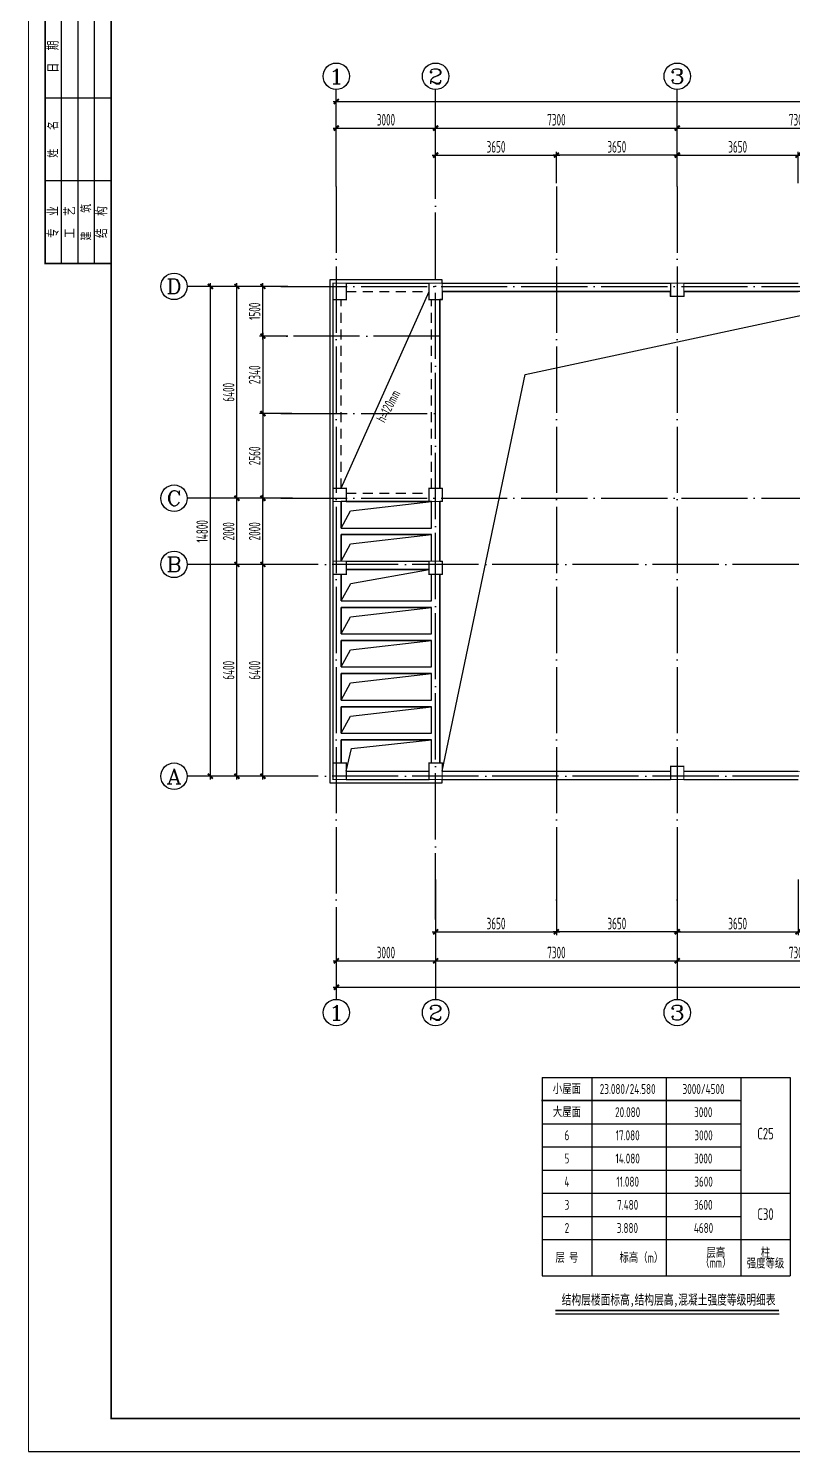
# Model space of a CAD drawing. Extents: x -472319 to -112444, y -516749 to -5704.
# Drawn here: x -311995 to -288911, y -398147 to -355145 of the extents above; entities that cross this region are included whole.
import ezdxf
from ezdxf.enums import TextEntityAlignment as Align

# ---------------------------------------------------------------- set-up
doc = ezdxf.new("R2010")
doc.units = 0
doc.header["$LTSCALE"] = 100
doc.header["$MEASUREMENT"] = 0
for name, pattern in [('3', [5, 3, -2]), ('CENTER', [2, 1.25, -0.25, 0.25, -0.25]), ('DOTE', [2.42, 2, -0.2, 0.02, -0.2])]:
    doc.linetypes.add(name, pattern=pattern)
for name, color, linetype in [('1301', 24, 'Continuous'), ('1307', 7, 'Continuous'), ('AXIS', 3, 'Continuous'), ('AXIS_TEXT', 7, 'Continuous'), ('DOTE', 1, 'CENTER'), ('FRAME', 3, 'Continuous'), ('S_BEAM', 4, 'Continuous'), ('S_BEAMDASH', 134, '3'), ('S_CL', 2, 'Continuous'), ('S_HOLE', 253, 'Continuous'), ('TAB', 7, 'Continuous'), ('TEXT', 7, 'Continuous'), ('填充', 8, 'Continuous'), ('板标注', 221, 'Continuous'), ('洞口边线', 7, 'Continuous'), ('第三道尺寸线', 4, 'Continuous')]:
    doc.layers.add(name, color=color, linetype=linetype)
doc.styles.add('_TCH_AXIS', font='COMPLEX', dxfattribs={"bigfont": 'GBCBIG'})
doc.styles.add('COMPLEX', font='COMPLEX')
doc.styles.add('dxfs', font='txt.shx', dxfattribs={"width": 0.7, "bigfont": 'dxfs.shx'})
doc.styles.add('HZ', font='tssdeng.shx', dxfattribs={"width": 0.6, "height": 350, "bigfont": 'a.shx'})
doc.styles.add('ST', font='', dxfattribs={"width": 0.7})
doc.styles.add('TSSD_Norm', font='Tssdeng.shx', dxfattribs={"bigfont": 'hztxt.shx'})
doc.styles.add('TSSD_Rein', font='Tssdeng.shx', dxfattribs={"width": 0.7, "bigfont": 'hztxt.shx'})
doc.styles.get('ST').set_extended_font_data('SimSun')
doc.dimstyles.new('DIMN', dxfattribs={"dimtxt": 350, "dimasz": 150, "dimexe": 100, "dimexo": 100, "dimgap": 75, "dimtad": 1, "dimdec": 0, "dimzin": 0, "dimdsep": 46, "dimtxsty": 'HZ', "dimblk": 'ARCHTICK', "dimcen": 0.09, "dimdle": 100, "dimclrd": 3, "dimclre": 3, "dimclrt": 7, "dimazin": 2, "dimtfac": 1, "dimtdec": 0, "dimtmove": 2, "dimatfit": 3, "dimldrblk": 'ARCHTICK', "dimfxl": 1, "dimtolj": 1, "dimtzin": 0, "dimarcsym": 0})

# ---------------------------------------------------------------- blocks, each defined once
blk = doc.blocks.new('_ArchTick')
at = {"color": 0, "linetype": 'ByBlock', "const_width": 0.4}
blk.add_lwpolyline([(-0.5, -0.5), (0.5, 0.5)], dxfattribs=at)
blk = doc.blocks.new('*D1311')
at = {"layer": 'AXIS', "color": 3, "lineweight": -2, "transparency": 16777216}
for p, q in [((-302794, -358154), (-299594, -358154)), ((-302694, -359820), (-302694, -358054)), ((-299694, -359820), (-299694, -358054))]:
    blk.add_line(p, q, dxfattribs=at)
at = {"layer": 'Defpoints', "color": 0, "transparency": 16777216}
for p in [(-299694, -358154), (-302694, -359920), (-299694, -359920)]:
    blk.add_point(p, dxfattribs=at)
at = {"layer": 'AXIS', "color": 3, "lineweight": -2, "transparency": 16777216, "xscale": 150, "yscale": 150, "zscale": 150, "rotation": 180}
blk.add_blockref('_ArchTick', (-302694, -358154), dxfattribs=at)
at = {"layer": 'AXIS', "color": 3, "lineweight": -2, "transparency": 16777216, "xscale": 150, "yscale": 150, "zscale": 150}
blk.add_blockref('_ArchTick', (-299694, -358154), dxfattribs=at)
at = {"layer": 'AXIS', "color": 7, "transparency": 16777216, "insert": (-301194, -357904), "char_height": 350, "attachment_point": 5, "style": 'HZ'}
blk.add_mtext('\\A1;3000', dxfattribs=at)
blk = doc.blocks.new('*D1312')
at = {"layer": 'AXIS', "color": 3, "lineweight": -2, "transparency": 16777216}
for p, q in [((-299794, -358154), (-292294, -358154)), ((-299694, -359820), (-299694, -358054)), ((-292394, -359820), (-292394, -358054))]:
    blk.add_line(p, q, dxfattribs=at)
at = {"layer": 'Defpoints', "color": 0, "transparency": 16777216}
for p in [(-292394, -358154), (-299694, -359920), (-292394, -359920)]:
    blk.add_point(p, dxfattribs=at)
at = {"layer": 'AXIS', "color": 3, "lineweight": -2, "transparency": 16777216, "xscale": 150, "yscale": 150, "zscale": 150, "rotation": 180}
blk.add_blockref('_ArchTick', (-299694, -358154), dxfattribs=at)
at = {"layer": 'AXIS', "color": 3, "lineweight": -2, "transparency": 16777216, "xscale": 150, "yscale": 150, "zscale": 150}
blk.add_blockref('_ArchTick', (-292394, -358154), dxfattribs=at)
at = {"layer": 'AXIS', "color": 7, "transparency": 16777216, "insert": (-296044, -357904), "char_height": 350, "attachment_point": 5, "style": 'HZ'}
blk.add_mtext('\\A1;7300', dxfattribs=at)
blk = doc.blocks.new('*D1313')
at = {"layer": 'AXIS', "color": 3, "lineweight": -2, "transparency": 16777216}
for p, q in [((-292494, -358154), (-284994, -358154)), ((-292394, -359820), (-292394, -358054)), ((-285094, -359820), (-285094, -358054))]:
    blk.add_line(p, q, dxfattribs=at)
at = {"layer": 'Defpoints', "color": 0, "transparency": 16777216}
for p in [(-285094, -358154), (-292394, -359920), (-285094, -359920)]:
    blk.add_point(p, dxfattribs=at)
at = {"layer": 'AXIS', "color": 3, "lineweight": -2, "transparency": 16777216, "xscale": 150, "yscale": 150, "zscale": 150, "rotation": 180}
blk.add_blockref('_ArchTick', (-292394, -358154), dxfattribs=at)
at = {"layer": 'AXIS', "color": 3, "lineweight": -2, "transparency": 16777216, "xscale": 150, "yscale": 150, "zscale": 150}
blk.add_blockref('_ArchTick', (-285094, -358154), dxfattribs=at)
at = {"layer": 'AXIS', "color": 7, "transparency": 16777216, "insert": (-288744, -357904), "char_height": 350, "attachment_point": 5, "style": 'HZ'}
blk.add_mtext('\\A1;7300', dxfattribs=at)
blk = doc.blocks.new('*D1321')
at = {"layer": 'AXIS', "color": 3, "lineweight": -2, "transparency": 16777216}
for p, q in [((-302694, -359820), (-302694, -357254)), ((-242894, -359820), (-242894, -357254)), ((-302794, -357354), (-242794, -357354))]:
    blk.add_line(p, q, dxfattribs=at)
at = {"layer": 'Defpoints', "color": 0, "transparency": 16777216}
for p in [(-242894, -357354), (-302694, -359920), (-242894, -359920)]:
    blk.add_point(p, dxfattribs=at)
at = {"layer": 'AXIS', "color": 3, "lineweight": -2, "transparency": 16777216, "xscale": 150, "yscale": 150, "zscale": 150, "rotation": 180}
blk.add_blockref('_ArchTick', (-302694, -357354), dxfattribs=at)
at = {"layer": 'AXIS', "color": 3, "lineweight": -2, "transparency": 16777216, "xscale": 150, "yscale": 150, "zscale": 150}
blk.add_blockref('_ArchTick', (-242894, -357354), dxfattribs=at)
at = {"layer": 'AXIS', "color": 7, "transparency": 16777216, "insert": (-272794, -357104), "char_height": 350, "attachment_point": 5, "style": 'HZ'}
blk.add_mtext('\\A1;59800', dxfattribs=at)
blk = doc.blocks.new('*D1322')
at = {"layer": 'AXIS', "color": 3, "lineweight": -2, "transparency": 16777216}
for p, q in [((-304468, -371340), (-305798, -371340)), ((-305698, -377840), (-305698, -371240)), ((-304468, -377740), (-305798, -377740))]:
    blk.add_line(p, q, dxfattribs=at)
at = {"layer": 'Defpoints', "color": 0, "transparency": 16777216}
for p in [(-305698, -371340), (-304368, -371340), (-304368, -377740)]:
    blk.add_point(p, dxfattribs=at)
at = {"layer": 'AXIS', "color": 3, "lineweight": -2, "transparency": 16777216, "xscale": 150, "yscale": 150, "zscale": 150}
for p, rotation in [((-305698, -371340), 90), ((-305698, -377740), 270)]:
    blk.add_blockref('_ArchTick', p, dxfattribs=dict(at, rotation=rotation))
at = {"layer": 'AXIS', "color": 7, "transparency": 16777216, "insert": (-305948, -374540), "char_height": 350, "attachment_point": 5, "rotation": 90, "style": 'HZ'}
blk.add_mtext('\\A1;6400', dxfattribs=at)
blk = doc.blocks.new('*D1323')
at = {"layer": 'AXIS', "color": 3, "lineweight": -2, "transparency": 16777216}
for p, q in [((-304468, -369340), (-305798, -369340)), ((-305698, -371440), (-305698, -369240)), ((-304468, -371340), (-305798, -371340))]:
    blk.add_line(p, q, dxfattribs=at)
at = {"layer": 'Defpoints', "color": 0, "transparency": 16777216}
for p in [(-305698, -369340), (-304368, -369340), (-304368, -371340)]:
    blk.add_point(p, dxfattribs=at)
at = {"layer": 'AXIS', "color": 3, "lineweight": -2, "transparency": 16777216, "xscale": 150, "yscale": 150, "zscale": 150}
for p, rotation in [((-305698, -369340), 90), ((-305698, -371340), 270)]:
    blk.add_blockref('_ArchTick', p, dxfattribs=dict(at, rotation=rotation))
at = {"layer": 'AXIS', "color": 7, "transparency": 16777216, "insert": (-305948, -370340), "char_height": 350, "attachment_point": 5, "rotation": 90, "style": 'HZ'}
blk.add_mtext('\\A1;2000', dxfattribs=at)
blk = doc.blocks.new('*D1324')
at = {"layer": 'AXIS', "color": 3, "lineweight": -2, "transparency": 16777216}
for p, q in [((-305698, -369440), (-305698, -362840)), ((-304468, -362940), (-305798, -362940)), ((-304468, -369340), (-305798, -369340))]:
    blk.add_line(p, q, dxfattribs=at)
at = {"layer": 'Defpoints', "color": 0, "transparency": 16777216}
for p in [(-305698, -362940), (-304368, -362940), (-304368, -369340)]:
    blk.add_point(p, dxfattribs=at)
at = {"layer": 'AXIS', "color": 3, "lineweight": -2, "transparency": 16777216, "xscale": 150, "yscale": 150, "zscale": 150}
for p, rotation in [((-305698, -362940), 90), ((-305698, -369340), 270)]:
    blk.add_blockref('_ArchTick', p, dxfattribs=dict(at, rotation=rotation))
at = {"layer": 'AXIS', "color": 7, "transparency": 16777216, "insert": (-305948, -366140), "char_height": 350, "attachment_point": 5, "rotation": 90, "style": 'HZ'}
blk.add_mtext('\\A1;6400', dxfattribs=at)
blk = doc.blocks.new('*D1325')
at = {"layer": 'AXIS', "color": 3, "lineweight": -2, "transparency": 16777216}
for p, q in [((-306498, -377840), (-306498, -362840)), ((-304468, -362940), (-306598, -362940)), ((-304468, -377740), (-306598, -377740))]:
    blk.add_line(p, q, dxfattribs=at)
at = {"layer": 'Defpoints', "color": 0, "transparency": 16777216}
for p in [(-306498, -362940), (-304368, -362940), (-304368, -377740)]:
    blk.add_point(p, dxfattribs=at)
at = {"layer": 'AXIS', "color": 3, "lineweight": -2, "transparency": 16777216, "xscale": 150, "yscale": 150, "zscale": 150}
for p, rotation in [((-306498, -362940), 90), ((-306498, -377740), 270)]:
    blk.add_blockref('_ArchTick', p, dxfattribs=dict(at, rotation=rotation))
at = {"layer": 'AXIS', "color": 7, "transparency": 16777216, "insert": (-306748, -370340), "char_height": 350, "attachment_point": 5, "rotation": 90, "style": 'HZ'}
blk.add_mtext('\\A1;14800', dxfattribs=at)
blk = doc.blocks.new('*D1326')
at = {"layer": 'AXIS', "color": 3, "lineweight": -2, "transparency": 16777216}
for p, q in [((-302694, -382170), (-302694, -383418)), ((-299694, -382170), (-299694, -383418)), ((-302794, -383318), (-299594, -383318))]:
    blk.add_line(p, q, dxfattribs=at)
at = {"layer": 'Defpoints', "color": 0, "transparency": 16777216}
for p in [(-302694, -382070), (-299694, -382070), (-299694, -383318)]:
    blk.add_point(p, dxfattribs=at)
at = {"layer": 'AXIS', "color": 3, "lineweight": -2, "transparency": 16777216, "xscale": 150, "yscale": 150, "zscale": 150, "rotation": 180}
blk.add_blockref('_ArchTick', (-302694, -383318), dxfattribs=at)
at = {"layer": 'AXIS', "color": 3, "lineweight": -2, "transparency": 16777216, "xscale": 150, "yscale": 150, "zscale": 150}
blk.add_blockref('_ArchTick', (-299694, -383318), dxfattribs=at)
at = {"layer": 'AXIS', "color": 7, "transparency": 16777216, "insert": (-301194, -383068), "char_height": 350, "attachment_point": 5, "style": 'HZ'}
blk.add_mtext('\\A1;3000', dxfattribs=at)
blk = doc.blocks.new('*D1327')
at = {"layer": 'AXIS', "color": 3, "lineweight": -2, "transparency": 16777216}
for p, q in [((-299694, -382170), (-299694, -383418)), ((-292394, -382170), (-292394, -383418)), ((-299794, -383318), (-292294, -383318))]:
    blk.add_line(p, q, dxfattribs=at)
at = {"layer": 'Defpoints', "color": 0, "transparency": 16777216}
for p in [(-299694, -382070), (-292394, -382070), (-292394, -383318)]:
    blk.add_point(p, dxfattribs=at)
at = {"layer": 'AXIS', "color": 3, "lineweight": -2, "transparency": 16777216, "xscale": 150, "yscale": 150, "zscale": 150, "rotation": 180}
blk.add_blockref('_ArchTick', (-299694, -383318), dxfattribs=at)
at = {"layer": 'AXIS', "color": 3, "lineweight": -2, "transparency": 16777216, "xscale": 150, "yscale": 150, "zscale": 150}
blk.add_blockref('_ArchTick', (-292394, -383318), dxfattribs=at)
at = {"layer": 'AXIS', "color": 7, "transparency": 16777216, "insert": (-296044, -383068), "char_height": 350, "attachment_point": 5, "style": 'HZ'}
blk.add_mtext('\\A1;7300', dxfattribs=at)
blk = doc.blocks.new('*D1328')
at = {"layer": 'AXIS', "color": 3, "lineweight": -2, "transparency": 16777216}
for p, q in [((-292394, -382170), (-292394, -383418)), ((-285094, -382170), (-285094, -383418)), ((-292494, -383318), (-284994, -383318))]:
    blk.add_line(p, q, dxfattribs=at)
at = {"layer": 'Defpoints', "color": 0, "transparency": 16777216}
for p in [(-292394, -382070), (-285094, -382070), (-285094, -383318)]:
    blk.add_point(p, dxfattribs=at)
at = {"layer": 'AXIS', "color": 3, "lineweight": -2, "transparency": 16777216, "xscale": 150, "yscale": 150, "zscale": 150, "rotation": 180}
blk.add_blockref('_ArchTick', (-292394, -383318), dxfattribs=at)
at = {"layer": 'AXIS', "color": 3, "lineweight": -2, "transparency": 16777216, "xscale": 150, "yscale": 150, "zscale": 150}
blk.add_blockref('_ArchTick', (-285094, -383318), dxfattribs=at)
at = {"layer": 'AXIS', "color": 7, "transparency": 16777216, "insert": (-288744, -383068), "char_height": 350, "attachment_point": 5, "style": 'HZ'}
blk.add_mtext('\\A1;7300', dxfattribs=at)
blk = doc.blocks.new('*D1335')
at = {"layer": 'AXIS', "color": 3, "lineweight": -2, "transparency": 16777216}
for p, q in [((-302694, -382170), (-302694, -384218)), ((-242894, -382170), (-242894, -384218)), ((-302794, -384118), (-242794, -384118))]:
    blk.add_line(p, q, dxfattribs=at)
at = {"layer": 'Defpoints', "color": 0, "transparency": 16777216}
for p in [(-302694, -382070), (-242894, -382070), (-242894, -384118)]:
    blk.add_point(p, dxfattribs=at)
at = {"layer": 'AXIS', "color": 3, "lineweight": -2, "transparency": 16777216, "xscale": 150, "yscale": 150, "zscale": 150, "rotation": 180}
blk.add_blockref('_ArchTick', (-302694, -384118), dxfattribs=at)
at = {"layer": 'AXIS', "color": 3, "lineweight": -2, "transparency": 16777216, "xscale": 150, "yscale": 150, "zscale": 150}
blk.add_blockref('_ArchTick', (-242894, -384118), dxfattribs=at)
at = {"layer": 'AXIS', "color": 7, "transparency": 16777216, "insert": (-272794, -383868), "char_height": 350, "attachment_point": 5, "style": 'HZ'}
blk.add_mtext('\\A1;59800', dxfattribs=at)
blk = doc.blocks.new('_AXISO')
blk.add_circle((0, 0), 0.5)
at = {"layer": 'AXIS_TEXT', "style": 'COMPLEX', "width": 1.041667}
blk.add_attdef('A', text='', height=0.56, dxfattribs=at).set_placement((-0.25, -0.28), (0.25, -0.28), align=Align.FIT)
blk = doc.blocks.new('A$C20674F94')
at = {"layer": 'FRAME', "lineweight": 18}
blk.add_line((0, 59400), (0, 0), dxfattribs=at)
at = {"layer": 'FRAME'}
for p, q in [((2500, 58400), (2500, 1000)), ((2500, 1000), (83100, 1000)), ((0, 0), (84100, 0))]:
    blk.add_line(p, q, dxfattribs=at)
at = {"layer": 'FRAME', "const_width": 50}
for points in [[(2500, 58400), (500, 58400), (500, 35900), (2500, 35900)], [(2500, 58400), (83100, 58400), (83100, 1000), (2500, 1000), (2500, 58400)]]:
    blk.add_lwpolyline(points, dxfattribs=at)
at = {"layer": 'FRAME'}
for points in [[(1000, 35900), (1000, 58400)], [(1500, 35900), (1500, 58400)], [(2000, 35900), (2000, 58400)], [(2500, 40900), (500, 40900)], [(2500, 38400), (500, 38400)]]:
    blk.add_lwpolyline(points, dxfattribs=at)
at = {"layer": 'FRAME', "char_height": 300, "attachment_point": 5, "rotation": 90, "style": 'dxfs'}
for s, insert, width in [('{\\f宋体|b0|i0|c134|p2;日\\Ftxt.shx,dxfs.shx|c134;  \\f宋体|b0|i0|c134|p2;期}', (750, 42150), 1132.5), ('姓   名', (750, 39650), 1185), ('{\\f宋体|b0|i0|c134|p2;专\\Ftxt.shx,dxfs.shx|c134;  \\f宋体|b0|i0|c134|p2;业}', (750, 37150), 1203.38), ('{\\f宋体|b0|i0|c134|p2;工\\Ftxt.shx,dxfs.shx|c134;  \\f宋体|b0|i0|c134|p2;艺}', (1250, 37150), 1177.12), ('建   筑', (1750, 37150), 1206), ('{\\f宋体|b0|i0|c134|p2;结\\Ftxt.shx,dxfs.shx|c134;  \\f宋体|b0|i0|c134|p2;构\\P}', (2220, 37150), 1192.88)]:
    blk.add_mtext(s, dxfattribs=dict(at, insert=insert, width=width))
blk = doc.blocks.new('*D1337')
at = {"layer": '1301', "color": 3, "lineweight": -2, "transparency": 16777216}
for p, q in [((-304041, -366780), (-305012, -366780)), ((-304912, -366680), (-304912, -369440)), ((-304019, -369340), (-305012, -369340))]:
    blk.add_line(p, q, dxfattribs=at)
at = {"layer": 'Defpoints', "color": 0, "transparency": 16777216}
for p in [(-303941, -366780), (-304912, -369340), (-303919, -369340)]:
    blk.add_point(p, dxfattribs=at)
at = {"layer": '1301', "color": 3, "lineweight": -2, "transparency": 16777216, "xscale": 150, "yscale": 150, "zscale": 150}
for p, rotation in [((-304912, -366780), 90), ((-304912, -369340), 270)]:
    blk.add_blockref('_ArchTick', p, dxfattribs=dict(at, rotation=rotation))
at = {"layer": '1301', "color": 7, "transparency": 16777216, "insert": (-305162, -368060), "char_height": 350, "attachment_point": 5, "rotation": 90, "style": 'HZ'}
blk.add_mtext('\\A1;2560', dxfattribs=at)
blk = doc.blocks.new('*D1341')
at = {"layer": 'Defpoints', "color": 0, "transparency": 16777216}
for p in [(-304912, -369340), (-304254, -369340), (-304254, -371340)]:
    blk.add_point(p, dxfattribs=at)
at = {"layer": '第三道尺寸线', "color": 3, "lineweight": -2, "transparency": 16777216}
for p, q in [((-304354, -369340), (-305012, -369340)), ((-304912, -371440), (-304912, -369240)), ((-304354, -371340), (-305012, -371340))]:
    blk.add_line(p, q, dxfattribs=at)
at = {"layer": '第三道尺寸线', "color": 3, "lineweight": -2, "transparency": 16777216, "xscale": 150, "yscale": 150, "zscale": 150}
for p, rotation in [((-304912, -369340), 90), ((-304912, -371340), 270)]:
    blk.add_blockref('_ArchTick', p, dxfattribs=dict(at, rotation=rotation))
at = {"layer": '第三道尺寸线', "color": 7, "transparency": 16777216, "insert": (-305162, -370340), "char_height": 350, "attachment_point": 5, "rotation": 90, "style": 'HZ'}
blk.add_mtext('\\A1;2000', dxfattribs=at)
blk = doc.blocks.new('*D1350')
at = {"layer": '1301', "color": 3, "lineweight": -2, "transparency": 16777216}
for p, q in [((-292494, -358972), (-288644, -358972)), ((-292394, -359820), (-292394, -358872)), ((-288744, -359820), (-288744, -358872))]:
    blk.add_line(p, q, dxfattribs=at)
at = {"layer": 'Defpoints', "color": 0, "transparency": 16777216}
for p in [(-288744, -358972), (-292394, -359920), (-288744, -359920)]:
    blk.add_point(p, dxfattribs=at)
at = {"layer": '1301', "color": 3, "lineweight": -2, "transparency": 16777216, "xscale": 150, "yscale": 150, "zscale": 150, "rotation": 180}
blk.add_blockref('_ArchTick', (-292394, -358972), dxfattribs=at)
at = {"layer": '1301', "color": 3, "lineweight": -2, "transparency": 16777216, "xscale": 150, "yscale": 150, "zscale": 150}
blk.add_blockref('_ArchTick', (-288744, -358972), dxfattribs=at)
at = {"layer": '1301', "color": 7, "transparency": 16777216, "insert": (-290569, -358722), "char_height": 350, "attachment_point": 5, "style": 'HZ'}
blk.add_mtext('\\A1;3650', dxfattribs=at)
blk = doc.blocks.new('*D1351')
at = {"layer": '1301', "color": 3, "lineweight": -2, "transparency": 16777216}
for p, q in [((-292294, -358972), (-296144, -358972)), ((-296044, -359820), (-296044, -358872)), ((-292394, -359820), (-292394, -358872))]:
    blk.add_line(p, q, dxfattribs=at)
at = {"layer": 'Defpoints', "color": 0, "transparency": 16777216}
for p in [(-296044, -358972), (-296044, -359920), (-292394, -359920)]:
    blk.add_point(p, dxfattribs=at)
at = {"layer": '1301', "color": 3, "lineweight": -2, "transparency": 16777216, "xscale": 150, "yscale": 150, "zscale": 150, "rotation": 180}
blk.add_blockref('_ArchTick', (-296044, -358972), dxfattribs=at)
at = {"layer": '1301', "color": 3, "lineweight": -2, "transparency": 16777216, "xscale": 150, "yscale": 150, "zscale": 150}
blk.add_blockref('_ArchTick', (-292394, -358972), dxfattribs=at)
at = {"layer": '1301', "color": 7, "transparency": 16777216, "insert": (-294219, -358722), "char_height": 350, "attachment_point": 5, "style": 'HZ'}
blk.add_mtext('\\A1;3650', dxfattribs=at)
blk = doc.blocks.new('*D1352')
at = {"layer": '1301', "color": 3, "lineweight": -2, "transparency": 16777216}
for p, q in [((-299794, -358972), (-295944, -358972)), ((-299694, -359820), (-299694, -358872)), ((-296044, -359820), (-296044, -358872))]:
    blk.add_line(p, q, dxfattribs=at)
at = {"layer": 'Defpoints', "color": 0, "transparency": 16777216}
for p in [(-296044, -358972), (-299694, -359920), (-296044, -359920)]:
    blk.add_point(p, dxfattribs=at)
at = {"layer": '1301', "color": 3, "lineweight": -2, "transparency": 16777216, "xscale": 150, "yscale": 150, "zscale": 150, "rotation": 180}
blk.add_blockref('_ArchTick', (-299694, -358972), dxfattribs=at)
at = {"layer": '1301', "color": 3, "lineweight": -2, "transparency": 16777216, "xscale": 150, "yscale": 150, "zscale": 150}
blk.add_blockref('_ArchTick', (-296044, -358972), dxfattribs=at)
at = {"layer": '1301', "color": 7, "transparency": 16777216, "insert": (-297869, -358722), "char_height": 350, "attachment_point": 5, "style": 'HZ'}
blk.add_mtext('\\A1;3650', dxfattribs=at)
blk = doc.blocks.new('*D1353')
at = {"layer": '1301', "color": 3, "lineweight": -2, "transparency": 16777216}
for p, q in [((-296044, -380860), (-296044, -382542)), ((-292394, -380860), (-292394, -382542)), ((-292294, -382442), (-296144, -382442))]:
    blk.add_line(p, q, dxfattribs=at)
at = {"layer": 'Defpoints', "color": 0, "transparency": 16777216}
for p in [(-296044, -380760), (-292394, -380760), (-296044, -382442)]:
    blk.add_point(p, dxfattribs=at)
at = {"layer": '1301', "color": 3, "lineweight": -2, "transparency": 16777216, "xscale": 150, "yscale": 150, "zscale": 150, "rotation": 180}
blk.add_blockref('_ArchTick', (-296044, -382442), dxfattribs=at)
at = {"layer": '1301', "color": 3, "lineweight": -2, "transparency": 16777216, "xscale": 150, "yscale": 150, "zscale": 150}
blk.add_blockref('_ArchTick', (-292394, -382442), dxfattribs=at)
at = {"layer": '1301', "color": 7, "transparency": 16777216, "insert": (-294219, -382192), "char_height": 350, "attachment_point": 5, "style": 'HZ'}
blk.add_mtext('\\A1;3650', dxfattribs=at)
blk = doc.blocks.new('*D1354')
at = {"layer": '1301', "color": 3, "lineweight": -2, "transparency": 16777216}
for p, q in [((-299694, -380860), (-299694, -382542)), ((-296044, -380860), (-296044, -382542)), ((-299794, -382442), (-295944, -382442))]:
    blk.add_line(p, q, dxfattribs=at)
at = {"layer": 'Defpoints', "color": 0, "transparency": 16777216}
for p in [(-299694, -380760), (-296044, -380760), (-296044, -382442)]:
    blk.add_point(p, dxfattribs=at)
at = {"layer": '1301', "color": 3, "lineweight": -2, "transparency": 16777216, "xscale": 150, "yscale": 150, "zscale": 150, "rotation": 180}
blk.add_blockref('_ArchTick', (-299694, -382442), dxfattribs=at)
at = {"layer": '1301', "color": 3, "lineweight": -2, "transparency": 16777216, "xscale": 150, "yscale": 150, "zscale": 150}
blk.add_blockref('_ArchTick', (-296044, -382442), dxfattribs=at)
at = {"layer": '1301', "color": 7, "transparency": 16777216, "insert": (-297869, -382192), "char_height": 350, "attachment_point": 5, "style": 'HZ'}
blk.add_mtext('\\A1;3650', dxfattribs=at)
blk = doc.blocks.new('*D1357')
at = {"layer": 'Defpoints', "color": 0, "transparency": 16777216}
for p in [(-304912, -362940), (-304058, -362940), (-304058, -364440)]:
    blk.add_point(p, dxfattribs=at)
at = {"layer": '填充', "color": 3, "lineweight": -2, "transparency": 16777216}
for p, q in [((-304912, -364540), (-304912, -362840)), ((-304158, -362940), (-305012, -362940)), ((-304158, -364440), (-305012, -364440))]:
    blk.add_line(p, q, dxfattribs=at)
at = {"layer": '填充', "color": 3, "lineweight": -2, "transparency": 16777216, "xscale": 150, "yscale": 150, "zscale": 150}
for p, rotation in [((-304912, -362940), 90), ((-304912, -364440), 270)]:
    blk.add_blockref('_ArchTick', p, dxfattribs=dict(at, rotation=rotation))
at = {"layer": '填充', "color": 7, "transparency": 16777216, "insert": (-305162, -363690), "char_height": 350, "attachment_point": 5, "rotation": 90, "style": 'HZ'}
blk.add_mtext('\\A1;1500', dxfattribs=at)
blk = doc.blocks.new('*D1358')
at = {"layer": 'Defpoints', "color": 0, "transparency": 16777216}
for p in [(-304158, -364440), (-304912, -366780), (-304158, -366780)]:
    blk.add_point(p, dxfattribs=at)
at = {"layer": '填充', "color": 3, "lineweight": -2, "transparency": 16777216}
for p, q in [((-304258, -364440), (-305012, -364440)), ((-304912, -364340), (-304912, -366880)), ((-304258, -366780), (-305012, -366780))]:
    blk.add_line(p, q, dxfattribs=at)
at = {"layer": '填充', "color": 3, "lineweight": -2, "transparency": 16777216, "xscale": 150, "yscale": 150, "zscale": 150}
for p, rotation in [((-304912, -364440), 90), ((-304912, -366780), 270)]:
    blk.add_blockref('_ArchTick', p, dxfattribs=dict(at, rotation=rotation))
at = {"layer": '填充', "color": 7, "transparency": 16777216, "insert": (-305162, -365610), "char_height": 350, "attachment_point": 5, "rotation": 90, "style": 'HZ'}
blk.add_mtext('\\A1;2340', dxfattribs=at)
blk = doc.blocks.new('*D1367')
at = {"layer": '1301', "color": 3, "lineweight": -2, "transparency": 16777216}
for p, q in [((-292394, -380860), (-292394, -382542)), ((-288744, -380860), (-288744, -382542)), ((-292494, -382442), (-288644, -382442))]:
    blk.add_line(p, q, dxfattribs=at)
at = {"layer": 'Defpoints', "color": 0, "transparency": 16777216}
for p in [(-292394, -380760), (-288744, -380760), (-288744, -382442)]:
    blk.add_point(p, dxfattribs=at)
at = {"layer": '1301', "color": 3, "lineweight": -2, "transparency": 16777216, "xscale": 150, "yscale": 150, "zscale": 150, "rotation": 180}
blk.add_blockref('_ArchTick', (-292394, -382442), dxfattribs=at)
at = {"layer": '1301', "color": 3, "lineweight": -2, "transparency": 16777216, "xscale": 150, "yscale": 150, "zscale": 150}
blk.add_blockref('_ArchTick', (-288744, -382442), dxfattribs=at)
at = {"layer": '1301', "color": 7, "transparency": 16777216, "insert": (-290569, -382192), "char_height": 350, "attachment_point": 5, "style": 'HZ'}
blk.add_mtext('\\A1;3650', dxfattribs=at)
blk = doc.blocks.new('*D1379')
at = {"layer": 'AXIS', "color": 3, "lineweight": -2, "transparency": 16777216}
for p, q in [((-303682, -371340), (-305012, -371340)), ((-304912, -377840), (-304912, -371240)), ((-303682, -377740), (-305012, -377740))]:
    blk.add_line(p, q, dxfattribs=at)
at = {"layer": 'Defpoints', "color": 0, "transparency": 16777216}
for p in [(-304912, -371340), (-303582, -371340), (-303582, -377740)]:
    blk.add_point(p, dxfattribs=at)
at = {"layer": 'AXIS', "color": 3, "lineweight": -2, "transparency": 16777216, "xscale": 150, "yscale": 150, "zscale": 150}
for p, rotation in [((-304912, -371340), 90), ((-304912, -377740), 270)]:
    blk.add_blockref('_ArchTick', p, dxfattribs=dict(at, rotation=rotation))
at = {"layer": 'AXIS', "color": 7, "transparency": 16777216, "insert": (-305162, -374540), "char_height": 350, "attachment_point": 5, "rotation": 90, "style": 'HZ'}
blk.add_mtext('\\A1;6400', dxfattribs=at)

msp = doc.modelspace()

# ---------------------------------------------------------------- linework, layer by layer
msp.add_lwpolyline([(-299493.829, -362839.891), (-299493.829, -362739.891), (-299493.829, -362739.891), (-299493.829, -362739.891), (-302893.829, -362739.891), (-302893.829, -377939.891), (-299493.829, -377939.891), (-299493.829, -377939.891), (-299493.829, -377939.891), (-299493.829, -377839.891)])
at = {"layer": '1307', "color": 7}
msp.add_line((-302543.831, -369039.892), (-299893.831, -363089.891), dxfattribs=at)
at = {"layer": 'AXIS'}
for p, q in [((-302693.829, -359920.242), (-302693.829, -356989.447)), ((-299693.829, -359920.242), (-299693.829, -356989.447)), ((-292393.829, -359920.242), (-292393.829, -356989.447)), ((-304367.647, -362939.891), (-307197.647, -362939.891)), ((-304367.647, -369339.891), (-307197.647, -369339.891)), ((-304367.647, -371339.891), (-307197.647, -371339.891)), ((-304367.647, -377739.891), (-307197.647, -377739.891)), ((-302693.829, -382070.283), (-302693.829, -384482.578)), ((-299693.829, -382070.283), (-299693.829, -384482.578)), ((-292393.829, -382070.283), (-292393.829, -384482.578))]:
    msp.add_line(p, q, dxfattribs=at)
at = {"layer": 'Defpoints', "color": 2, "const_width": 50}
msp.add_lwpolyline([(-296504, -387542), (-290504, -387542)], dxfattribs=at)
at = {"layer": 'DOTE', "linetype": 'DOTE', "ltscale": 10}
for p, q in [((-302693.829, -359920.242), (-302693.829, -382070.283)), ((-299693.829, -382070.283), (-299693.829, -359920.242)), ((-296043.829, -359920.242), (-296043.829, -382070.283)), ((-292393.829, -359920.242), (-292393.829, -382070.283)), ((-304367.647, -362939.891), (-240321.018, -362939.891)), ((-299568.829, -364439.891), (-304512.639, -364439.891)), ((-304367.647, -366779.891), (-299693.829, -366779.891)), ((-304367.647, -369339.891), (-240321.018, -369339.891)), ((-240321.018, -371339.891), (-304367.647, -371339.891)), ((-240321.018, -377739.891), (-304367.647, -377739.891))]:
    msp.add_line(p, q, dxfattribs=at)
at = {"layer": 'S_BEAM'}
for p, q in [((-302393.831, -362839.891), (-299893.831, -362839.891)), ((-299493.831, -362839.891), (-296043.831, -362839.891)), ((-296043.831, -362839.891), (-292593.831, -362839.891)), ((-292193.831, -362839.891), (-288743.831, -362839.891)), ((-302793.831, -369039.892), (-302793.831, -363339.891)), ((-299568.831, -369039.892), (-299568.831, -363339.891)), ((-299493.831, -363089.891), (-296043.831, -363089.891)), ((-296043.831, -363089.891), (-292593.831, -363089.891)), ((-292193.831, -363089.891), (-288743.831, -363089.891)), ((-302793.831, -370339.892), (-302793.831, -369439.892)), ((-302543.831, -370239.892), (-302543.831, -369439.892)), ((-302393.831, -369439.892), (-299893.831, -369439.892)), ((-299818.831, -370239.892), (-299818.831, -369439.892)), ((-299568.831, -370339.892), (-299568.831, -369439.892)), ((-302543.831, -370239.892), (-299818.831, -370239.892)), ((-302793.831, -371239.892), (-302793.831, -370339.892)), ((-302543.831, -371239.892), (-302543.831, -370439.892)), ((-302543.831, -370439.892), (-299818.831, -370439.892)), ((-299818.831, -371239.892), (-299818.831, -370439.892)), ((-299568.831, -371239.892), (-299568.831, -370339.892)), ((-302393.831, -371239.892), (-299893.831, -371239.892)), ((-302393.831, -371489.892), (-299893.831, -371489.892)), ((-302793.831, -372539.892), (-302793.831, -371639.892)), ((-302543.831, -372439.892), (-302543.831, -371639.892)), ((-299818.831, -372439.892), (-299818.831, -371639.892)), ((-299568.831, -372539.892), (-299568.831, -371639.892)), ((-302793.831, -373539.892), (-302793.831, -372539.892)), ((-302543.831, -372439.892), (-299818.831, -372439.892)), ((-302543.831, -373439.892), (-302543.831, -372639.892)), ((-302543.831, -372639.892), (-299818.831, -372639.892)), ((-299818.831, -373439.892), (-299818.831, -372639.892)), ((-299568.831, -373539.892), (-299568.831, -372539.892)), ((-302793.831, -374539.892), (-302793.831, -373539.892)), ((-302543.831, -373439.892), (-299818.831, -373439.892)), ((-302543.831, -374439.892), (-302543.831, -373639.892)), ((-302543.831, -373639.892), (-299818.831, -373639.892)), ((-299818.831, -374439.892), (-299818.831, -373639.892)), ((-299568.831, -374539.892), (-299568.831, -373539.892)), ((-302793.831, -375539.892), (-302793.831, -374539.892)), ((-302543.831, -374439.892), (-299818.831, -374439.892)), ((-299568.831, -375539.892), (-299568.831, -374539.892)), ((-302543.831, -375439.892), (-302543.831, -374639.892)), ((-302543.831, -374639.892), (-299818.831, -374639.892)), ((-299818.831, -375439.892), (-299818.831, -374639.892)), ((-302793.831, -376539.892), (-302793.831, -375539.892)), ((-302543.831, -375439.892), (-299818.831, -375439.892)), ((-302543.831, -376439.892), (-302543.831, -375639.892)), ((-302543.831, -375639.892), (-299818.831, -375639.892)), ((-299818.831, -376439.892), (-299818.831, -375639.892)), ((-299568.831, -376539.892), (-299568.831, -375539.892)), ((-302793.831, -377339.892), (-302793.831, -376539.892)), ((-302543.831, -376439.892), (-299818.831, -376439.892)), ((-302543.831, -377339.892), (-302543.831, -376639.892)), ((-302543.831, -376639.892), (-299818.831, -376639.892)), ((-299818.831, -377339.892), (-299818.831, -376639.892)), ((-299568.831, -377339.892), (-299568.831, -376539.892)), ((-302393.831, -377589.892), (-299893.831, -377589.892)), ((-302393.831, -377839.892), (-299893.831, -377839.892)), ((-299493.831, -377589.892), (-296043.831, -377589.892)), ((-299493.831, -377839.892), (-296043.831, -377839.892)), ((-296043.831, -377589.892), (-292593.831, -377589.892)), ((-296043.831, -377839.892), (-292593.831, -377839.892)), ((-292193.831, -377589.892), (-288743.831, -377589.892)), ((-292193.831, -377839.892), (-288743.831, -377839.892))]:
    msp.add_line(p, q, dxfattribs=at)
at = {"layer": 'S_BEAMDASH'}
for p, q in [((-302543.831, -369039.892), (-302543.831, -363339.891)), ((-302393.831, -363089.891), (-299893.831, -363089.891)), ((-299818.831, -369039.892), (-299818.831, -363339.891)), ((-302393.831, -369189.892), (-299893.831, -369189.892))]:
    msp.add_line(p, q, dxfattribs=at)
at = {"layer": 'S_CL', "const_width": 35}
for points in [[(-302393.831, -363339.891), (-302393.831, -362839.891), (-302793.831, -362839.891), (-302793.831, -363339.891)], [(-299493.831, -363339.891), (-299493.831, -362839.891), (-299893.831, -362839.891), (-299893.831, -363339.891)], [(-292193.831, -363239.891), (-292193.831, -362839.891), (-292593.831, -362839.891), (-292593.831, -363239.891)], [(-302393.831, -369439.892), (-302393.831, -369039.892), (-302793.831, -369039.892), (-302793.831, -369439.892)], [(-299493.831, -369439.892), (-299493.831, -369039.892), (-299893.831, -369039.892), (-299893.831, -369439.892)], [(-302393.831, -371639.892), (-302393.831, -371239.892), (-302793.831, -371239.892), (-302793.831, -371639.892)], [(-299493.831, -371639.892), (-299493.831, -371239.892), (-299893.831, -371239.892), (-299893.831, -371639.892)], [(-302393.831, -377839.892), (-302393.831, -377339.892), (-302793.831, -377339.892), (-302793.831, -377839.892)], [(-299493.831, -377839.892), (-299493.831, -377339.892), (-299893.831, -377339.892), (-299893.831, -377839.892)], [(-292193.831, -377839.892), (-292193.831, -377439.892), (-292593.831, -377439.892), (-292593.831, -377839.892)]]:
    msp.add_lwpolyline(points, close=True, dxfattribs=at)
at = {"layer": 'S_HOLE', "const_width": 18}
msp.add_lwpolyline([(-285293.831, -363089.891), (-292193.831, -363089.891), (-292193.831, -363239.891), (-292593.831, -363239.891), (-292593.831, -363089.891), (-299493.831, -363089.891), (-299493.831, -363339.891), (-299568.831, -363339.891), (-299568.831, -369039.892), (-299568.831, -369039.892), (-299493.831, -369039.892), (-299493.831, -369439.892), (-299568.831, -369439.892), (-299568.831, -371239.892), (-299493.831, -371239.892), (-299493.831, -371639.892), (-299568.831, -371639.892), (-299568.831, -377339.892), (-299493.831, -377339.892), (-299493.831, -377589.892), (-292593.831, -377589.892), (-292593.831, -377439.892), (-292193.831, -377439.892), (-292193.831, -377589.892), (-285293.831, -377589.892)], dxfattribs=at)
for points in [[(-302543.831, -370239.892), (-299818.831, -370239.892), (-299818.831, -369439.892), (-302543.831, -369439.892), (-302543.831, -370239.892)], [(-302543.831, -371239.892), (-299818.831, -371239.892), (-299818.831, -370439.892), (-302543.831, -370439.892), (-302543.831, -371239.892)], [(-302543.831, -372439.892), (-299818.831, -372439.892), (-299818.831, -371639.892), (-299893.831, -371639.892), (-299893.831, -371489.892), (-302393.831, -371489.892), (-302393.831, -371639.892), (-302543.831, -371639.892), (-302543.831, -372439.892)], [(-302543.831, -373439.892), (-299818.831, -373439.892), (-299818.831, -372639.892), (-302543.831, -372639.892), (-302543.831, -373439.892)], [(-302543.831, -374439.892), (-299818.831, -374439.892), (-299818.831, -373639.892), (-302543.831, -373639.892), (-302543.831, -374439.892)], [(-302543.831, -375439.892), (-299818.831, -375439.892), (-299818.831, -374639.892), (-302543.831, -374639.892), (-302543.831, -375439.892)], [(-302543.831, -376439.892), (-299818.831, -376439.892), (-299818.831, -375639.892), (-302543.831, -375639.892), (-302543.831, -376439.892)], [(-302543.831, -377339.892), (-302393.831, -377339.892), (-302393.831, -377589.892), (-299893.831, -377589.892), (-299893.831, -377339.892), (-299818.831, -377339.892), (-299818.831, -376639.892), (-302543.831, -376639.892), (-302543.831, -377339.892)]]:
    msp.add_lwpolyline(points, close=True, dxfattribs=at)
at = {"layer": 'TAB'}
for p, q in [((-296477.5, -386842), (-288977.5, -386842)), ((-296477.5, -386842), (-296477.5, -392842)), ((-294977.5, -386842), (-294977.5, -392842)), ((-292727.5, -386842), (-292727.5, -392842)), ((-290477.5, -386842), (-290477.5, -392842)), ((-288977.5, -386842), (-288977.5, -392842)), ((-296477.5, -387542), (-290477.5, -387542)), ((-296477.5, -388242), (-290477.5, -388242)), ((-296477.5, -388942), (-290477.5, -388942)), ((-296477.5, -389642), (-290477.5, -389642)), ((-296477.5, -390342), (-288977.5, -390342)), ((-296477.5, -391042), (-290477.5, -391042)), ((-296477.5, -391042), (-290477.5, -391042)), ((-296477.5, -391742), (-290477.5, -391742)), ((-296477.5, -391742), (-288977.5, -391742)), ((-296477.5, -391742), (-290477.5, -391742)), ((-296477.5, -391742), (-290477.5, -391742)), ((-296477.5, -391742), (-290477.5, -391742)), ((-296477.5, -391742), (-288977.5, -391742)), ((-296477.5, -392842), (-288977.5, -392842)), ((-296072.357, -393985.689), (-289316.455, -393985.689))]:
    msp.add_line(p, q, dxfattribs=at)
at = {"layer": 'TAB', "const_width": 50}
msp.add_lwpolyline([(-296072.357, -393885.689), (-289316.455, -393885.689)], dxfattribs=at)
at = {"layer": '洞口边线'}
for points in [[(-285293.831, -363089.891), (-292193.831, -363089.891), (-292193.831, -363239.891), (-292593.831, -363239.891), (-292593.831, -363089.891), (-299493.831, -363089.891), (-299493.831, -363339.891), (-299568.831, -363339.891), (-299568.831, -369039.892), (-299493.831, -369039.892), (-299493.831, -369439.892), (-299568.831, -369439.892), (-299568.831, -371239.892), (-299493.831, -371239.892), (-299493.831, -371639.892), (-299568.831, -371639.892), (-299568.831, -377339.892), (-299493.831, -377339.892), (-299493.831, -377589.892), (-296983.602, -365600.119), (-285293.831, -363089.891)], [(-299818.831, -369439.892), (-302543.831, -369439.892), (-302543.831, -370239.892), (-302260.988, -369722.734), (-299818.831, -369439.892)], [(-299818.831, -370439.892), (-302543.831, -370439.892), (-302543.831, -371239.892), (-302260.988, -370722.734), (-299818.831, -370439.892)], [(-299893.831, -371489.892), (-302393.831, -371489.892), (-302393.831, -371639.892), (-302543.831, -371639.892), (-302543.831, -372439.892), (-302253.105, -371914.626), (-299893.831, -371489.892)], [(-299818.831, -372639.892), (-302543.831, -372639.892), (-302543.831, -373439.892), (-302260.988, -372922.734), (-299818.831, -372639.892)], [(-299818.831, -373639.892), (-302543.831, -373639.892), (-302543.831, -374439.892), (-302260.988, -373922.734), (-299818.831, -373639.892)], [(-299818.831, -374639.892), (-302543.831, -374639.892), (-302543.831, -375439.892), (-302260.988, -374922.734), (-299818.831, -374639.892)], [(-299818.831, -375639.892), (-302543.831, -375639.892), (-302543.831, -376439.892), (-302260.988, -375922.734), (-299818.831, -375639.892)], [(-299818.831, -376639.892), (-302543.831, -376639.892), (-302543.831, -377339.892), (-302393.831, -377339.892), (-302393.831, -377589.892), (-302239.73, -376899.744), (-299818.831, -376639.892)]]:
    msp.add_lwpolyline(points, close=True, dxfattribs=at)

# ---------------------------------------------------------------- block references
at = {"layer": 'AXIS'}
ref = msp.add_blockref('_AXISO', (-302693.829, -356589.447), dxfattribs=dict(at, xscale=800, yscale=800, zscale=800))
ref.add_attrib('A', '1', dxfattribs={"layer": 'AXIS_TEXT', "height": 452.548, "style": '_TCH_AXIS', "width": 2.333333}).set_placement((-302920.103, -356815.721), (-302467.554, -356815.721), align=Align.FIT)
ref = msp.add_blockref('_AXISO', (-299693.829, -356589.447), dxfattribs=dict(at, xscale=800, yscale=800, zscale=800))
ref.add_attrib('A', '2', dxfattribs={"layer": 'AXIS_TEXT', "height": 452.548, "style": '_TCH_AXIS', "width": 1.5}).set_placement((-299920.103, -356815.721), (-299467.554, -356815.721), align=Align.FIT)
ref = msp.add_blockref('_AXISO', (-292393.829, -356589.447), dxfattribs=dict(at, xscale=800, yscale=800, zscale=800))
ref.add_attrib('A', '3', dxfattribs={"layer": 'AXIS_TEXT', "height": 452.548, "style": '_TCH_AXIS', "width": 1.5}).set_placement((-292620.103, -356815.721), (-292167.554, -356815.721), align=Align.FIT)
ref = msp.add_blockref('_AXISO', (-307597.647, -362939.891), dxfattribs=dict(at, xscale=800, yscale=800, zscale=800))
ref.add_attrib('A', 'D', dxfattribs={"layer": 'AXIS_TEXT', "height": 452.548, "style": '_TCH_AXIS', "width": 1.235294}).set_placement((-307823.922, -363166.165), (-307371.373, -363166.165), align=Align.FIT)
ref = msp.add_blockref('_AXISO', (-307597.647, -369339.891), dxfattribs=dict(at, xscale=800, yscale=800, zscale=800))
ref.add_attrib('A', 'C', dxfattribs={"layer": 'AXIS_TEXT', "height": 452.548, "style": '_TCH_AXIS', "width": 1.4}).set_placement((-307823.922, -369566.165), (-307371.373, -369566.165), align=Align.FIT)
ref = msp.add_blockref('_AXISO', (-307597.647, -371339.891), dxfattribs=dict(at, xscale=800, yscale=800, zscale=800))
ref.add_attrib('A', 'B', dxfattribs={"layer": 'AXIS_TEXT', "height": 452.548, "style": '_TCH_AXIS', "width": 1.235294}).set_placement((-307823.922, -371566.165), (-307371.373, -371566.165), align=Align.FIT)
ref = msp.add_blockref('_AXISO', (-307597.647, -377739.891), dxfattribs=dict(at, xscale=800, yscale=800, zscale=800))
ref.add_attrib('A', 'A', dxfattribs={"layer": 'AXIS_TEXT', "height": 452.548, "style": '_TCH_AXIS', "width": 1.166667}).set_placement((-307823.922, -377966.165), (-307371.373, -377966.165), align=Align.FIT)
ref = msp.add_blockref('_AXISO', (-302693.829, -384882.578), dxfattribs=dict(at, xscale=800, yscale=800, zscale=800))
ref.add_attrib('A', '1', dxfattribs={"layer": 'AXIS_TEXT', "height": 452.548, "style": '_TCH_AXIS', "width": 2.333333}).set_placement((-302920.103, -385108.852), (-302467.554, -385108.852), align=Align.FIT)
ref = msp.add_blockref('_AXISO', (-299693.829, -384882.578), dxfattribs=dict(at, xscale=800, yscale=800, zscale=800))
ref.add_attrib('A', '2', dxfattribs={"layer": 'AXIS_TEXT', "height": 452.548, "style": '_TCH_AXIS', "width": 1.5}).set_placement((-299920.103, -385108.852), (-299467.554, -385108.852), align=Align.FIT)
ref = msp.add_blockref('_AXISO', (-292393.829, -384882.578), dxfattribs=dict(at, xscale=800, yscale=800, zscale=800))
ref.add_attrib('A', '3', dxfattribs={"layer": 'AXIS_TEXT', "height": 452.548, "style": '_TCH_AXIS', "width": 1.5}).set_placement((-292620.103, -385108.852), (-292167.554, -385108.852), align=Align.FIT)
at = {"layer": '填充'}
msp.add_blockref('A$C20674F94', (-311995, -398146.5), dxfattribs=at)

# ---------------------------------------------------------------- texts
at = {"layer": 'TAB', "style": 'ST', "width": 0.7}
msp.add_text('结构层楼面标高,结构层高,混凝土强度等级明细表', height=300, dxfattribs=at).set_placement((-292654.442, -393571.689), align=Align.MIDDLE)
at = {"layer": 'TEXT', "color": 0, "style": 'TSSD_Norm', "width": 0.7}
for s, height, p in [('小屋面', 300, (-295727.5, -387192)), ('23.080/24.580', 300, (-293891.891, -387192)), ('3000/4500', 300, (-291599.382, -387192)), ('大屋面', 300, (-295727.5, -387892)), ('20.080', 300, (-293891.891, -387892)), ('3000', 300, (-291607.358, -387892)), ('6', 300, (-295727.5, -388592)), ('17.080', 300, (-293891.891, -388592)), ('3000', 300, (-291599.382, -388592)), ('C25', 350, (-289727.5, -388540.78)), ('5', 300, (-295727.5, -389292)), ('14.080', 300, (-293891.891, -389292)), ('3000', 300, (-291607.358, -389292)), ('4', 300, (-295727.5, -389992)), ('11.080', 300, (-293891.891, -389992)), ('3600', 300, (-291599.382, -389992)), ('3', 300, (-295727.5, -390692)), ('7.480', 300, (-293891.891, -390692)), ('3600', 300, (-291607.358, -390692)), ('C30', 350, (-289727.5, -390972.506)), ('2', 300, (-295727.5, -391392)), ('3.880', 300, (-293898.138, -391392)), ('4680', 300, (-291599.382, -391392)), ('层 号', 300, (-295727.5, -392292)), ('标高（m）', 300, (-293477.5, -392292)), ('层高', 300, (-291227.5, -392142)), ('柱', 300, (-289727.5, -392142)), ('（mm）', 300, (-291227.5, -392442)), ('强度等级', 300, (-289727.5, -392463.933))]:
    msp.add_text(s, height=height, dxfattribs=at).set_placement(p, align=Align.MIDDLE_CENTER)
at = {"layer": '板标注', "style": 'TSSD_Rein', "width": 0.7}
msp.add_text('h=120mm', height=300, rotation=61.7766403, dxfattribs=at).set_placement((-301235.86, -367081.315))

# ---------------------------------------------------------------- dimensions: what is measured, and where the dimension line sits
at = {"layer": '1301', "color": 7}
for base, p1, p2, angle, picture, middle in [((-296043.829, -358971.5), (-299693.829, -359920.242), (-296043.829, -359920.242), 180, '*D1352', (-297868.829, -358721.5)), ((-288743.829, -358971.5), (-292393.829, -359920.242), (-288743.829, -359920.242), 180, '*D1350', (-290568.829, -358721.5)), ((-304911.564, -369339.891), (-303940.564, -366779.891), (-303919.393, -369339.891), 90, '*D1337', (-305161.564, -368059.891)), ((-296043.829, -382441.781), (-299693.829, -380759.539), (-296043.829, -380759.539), 180, '*D1354', (-297868.829, -382191.781)), ((-288743.829, -382441.781), (-292393.829, -380759.539), (-288743.829, -380759.539), 180, '*D1367', (-290568.829, -382191.781))]:
    dim = msp.add_linear_dim(base=base, p1=p1, p2=p2, angle=angle, dimstyle='DIMN', override={"dimfxl": 100}, dxfattribs=at)
    dim.commit()
    dim.dimension.update_dxf_attribs({"geometry": picture, "text_midpoint": middle})
for base, p1, p2, picture, middle in [((-296043.829, -358971.5), (-292393.829, -359920.242), (-296043.829, -359920.242), '*D1351', (-294218.829, -358721.5)), ((-296043.829, -382441.781), (-292393.829, -380759.539), (-296043.829, -380759.539), '*D1353', (-294218.829, -382191.781))]:
    dim = msp.add_linear_dim(base=base, p1=p1, p2=p2, dimstyle='DIMN', override={"dimfxl": 100}, dxfattribs=at)
    dim.commit()
    dim.dimension.update_dxf_attribs({"geometry": picture, "text_midpoint": middle})
at = {"layer": 'AXIS'}
for p1, p2, distance, picture, middle in [((-302693.829, -359920.242), (-242893.829, -359920.242), 2566.5, '*D1321', (-272793.829, -357103.742)), ((-302693.829, -359920.242), (-299693.829, -359920.242), 1766.5, '*D1311', (-301193.829, -357903.742)), ((-299693.829, -359920.242), (-292393.829, -359920.242), 1766.5, '*D1312', (-296043.829, -357903.742)), ((-292393.829, -359920.242), (-285093.829, -359920.242), 1766.5, '*D1313', (-288743.829, -357903.742)), ((-304367.647, -377739.891), (-304367.647, -362939.891), 2130, '*D1325', (-306747.647, -370339.891)), ((-304367.647, -369339.891), (-304367.647, -362939.891), 1330, '*D1324', (-305947.647, -366139.891)), ((-304367.647, -371339.891), (-304367.647, -369339.891), 1330, '*D1323', (-305947.647, -370339.891)), ((-304367.647, -377739.891), (-304367.647, -371339.891), 1330, '*D1322', (-305947.647, -374539.891)), ((-303581.564, -377739.891), (-303581.564, -371339.891), 1330, '*D1379', (-305161.564, -374539.891)), ((-302693.829, -382070.283), (-299693.829, -382070.283), -1248, '*D1326', (-301193.829, -383068.283)), ((-302693.829, -382070.283), (-242893.829, -382070.283), -2048, '*D1335', (-272793.829, -383868.283)), ((-299693.829, -382070.283), (-292393.829, -382070.283), -1248, '*D1327', (-296043.829, -383068.283)), ((-292393.829, -382070.283), (-285093.829, -382070.283), -1248, '*D1328', (-288743.829, -383068.283))]:
    dim = msp.add_aligned_dim(p1=p1, p2=p2, distance=distance, dimstyle='DIMN', dxfattribs=at)
    dim.commit()
    dim.dimension.update_dxf_attribs({"geometry": picture, "text_midpoint": middle})
at = {"layer": '填充', "color": 7}
for base, p1, p2, picture, middle in [((-304911.564, -362939.891), (-304057.564, -364439.891), (-304057.564, -362939.891), '*D1357', (-305161.564, -363689.891)), ((-304911.564, -366779.891), (-304157.564, -364439.891), (-304157.564, -366779.891), '*D1358', (-305161.564, -365609.891))]:
    dim = msp.add_linear_dim(base=base, p1=p1, p2=p2, angle=90, dimstyle='DIMN', override={"dimfxl": 100}, dxfattribs=at)
    dim.commit()
    dim.dimension.update_dxf_attribs({"geometry": picture, "text_midpoint": middle})
at = {"layer": '第三道尺寸线'}
dim = msp.add_aligned_dim(p1=(-304254.329, -371339.892), p2=(-304254.329, -369339.892), distance=657.236, dimstyle='DIMN', dxfattribs=at)
dim.commit()
dim.dimension.update_dxf_attribs({"geometry": '*D1341', "text_midpoint": (-305161.564, -370339.892)})

doc.saveas('drawing.dxf')
